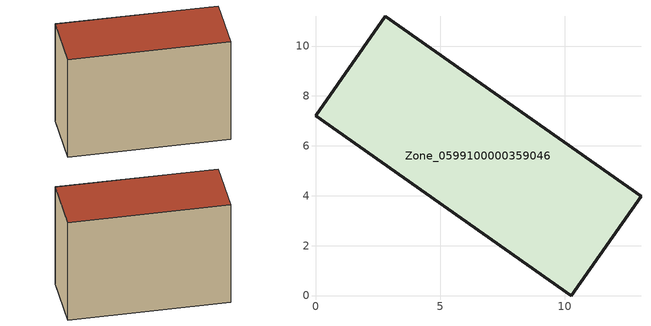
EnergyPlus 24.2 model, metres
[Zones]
Zone_0599100000359046
 floor ground (C_G): 2.8,11.19 13.05,3.98 10.25,0 0,7.21 z3.71
 wall outside (C_F): 13.05,3.98 2.8,11.19 0,7.21 10.25,0 13.05,3.98 z3.71:12.59
 roof outside (C_R): 0,7.21 10.25,0 13.05,3.98 2.8,11.19 z12.59
[BUILDING]
Pand.0599100000359046: North Axis=0; Terrain=City; Loads Convergence Tolerance Value=0.04; Temperature Convergence Tolerance Value=0.4; Solar Distribution=FullExterior; Maximum Number of Warmup Days=25; Minimum Number of Warmup Days=1
[Site:Location]
Rotterdam.The.Hague.AP_ZH_NLD Design_Conditions: Latitude=51.96; Longitude=4.45; Time Zone=1; Elevation=-4.5
[SITE:GROUNDTEMPERATURE:BUILDINGSURFACE]
18, 18, 18, 18, 18, 18, 18, 18, 18, 18, 18, 18
[MATERIAL] Thermal Absorptance=0.9; Solar Absorptance=0.7; Visible Absorptance=0.7
Name | Roughness | Thickness | Conductivity | Density | Specific Heat
G.TI.1992-2005 | MediumSmooth | 0.15 | 0.06 | 540 | 1210
F.TI.1992-2005 | Rough | 0.3 | 0.12 | 1920 | 840
R.TI.1992-2005 | MediumRough | 0.2 | 0.08 | 1500 | 1000
[CONSTRUCTION]
C_G: G.TI.1992-2005
C_F: F.TI.1992-2005
C_R: R.TI.1992-2005
[ZONE]
Zone_0599100000359046: Type=1; Multiplier=1; Ceiling Height=Autocalculate; Volume=Autocalculate; Floor Area=autocalculate; Part of Total Floor Area=Yes
[ZONEINFILTRATION:DESIGNFLOWRATE]
Infil_Zone_0599100000359046: Zone or ZoneList or Space or SpaceList=Zone_0599100000359046; Schedule=AlwaysOn; Design Flow Rate Calculation Method=Flow/Area; Flow Rate per Floor Area=0.0015; Constant Term Coefficient=1; Temperature Term Coefficient=0; Velocity Term Coefficient=0; Velocity Squared Term Coefficient=0
[HVACTEMPLATE:ZONE:IDEALLOADSAIRSYSTEM]
Zone_0599100000359046: Maximum Heating Supply Air Temperature=50; Minimum Cooling Supply Air Temperature=13; Maximum Heating Supply Air Humidity Ratio=0.0156; Minimum Cooling Supply Air Humidity Ratio=0.0077; Heating Limit=NoLimit; Cooling Limit=NoLimit; Dehumidification Control Type=ConstantSensibleHeatRatio; Cooling Sensible Heat Ratio=0.7; Dehumidification Setpoint=60; Humidification Control Type=None; Humidification Setpoint=30; Outdoor Air Method=None; Outdoor Air Flow Rate per Person=0.00944; Outdoor Air Flow Rate per Zone Floor Area=0; Outdoor Air Flow Rate per Zone=0; Demand Controlled Ventilation Type=None; Outdoor Air Economizer Type=NoEconomizer; Heat Recovery Type=None; Sensible Heat Recovery Effectiveness=0.7; Latent Heat Recovery Effectiveness=0.65
[ZONECONTROL:THERMOSTAT]
ThermostatControl_Zone_0599100000359046: Zone or ZoneList=Zone_0599100000359046; Control Type Schedule=DualSetpointControlType; Control 1=Thermostat_Zone_0599100000359046; Temperature Difference Between Cutout And Setpoint=0
[THERMOSTATSETPOINT:DUALSETPOINT]
Thermostat_Zone_0599100000359046: Heating Setpoint Temperature Schedule=HeatingSetpoint_Zone_0599100000359046; Cooling Setpoint Temperature Schedule=CoolingSetpoint_Zone_0599100000359046
[SCHEDULE:COMPACT]
HeatingSetpoint_Zone_0599100000359046: Through: 12/31, For: AllDays, Until: 24:00, 21
CoolingSetpoint_Zone_0599100000359046: Through: 12/31, For: AllDays, Until: 24:00, 24
DualSetpointControlType: Through: 12/31, For: AllDays, Until: 24:00, 4
AlwaysOn: Through: 12/31, For: AllDays, Until: 24:00, 1
